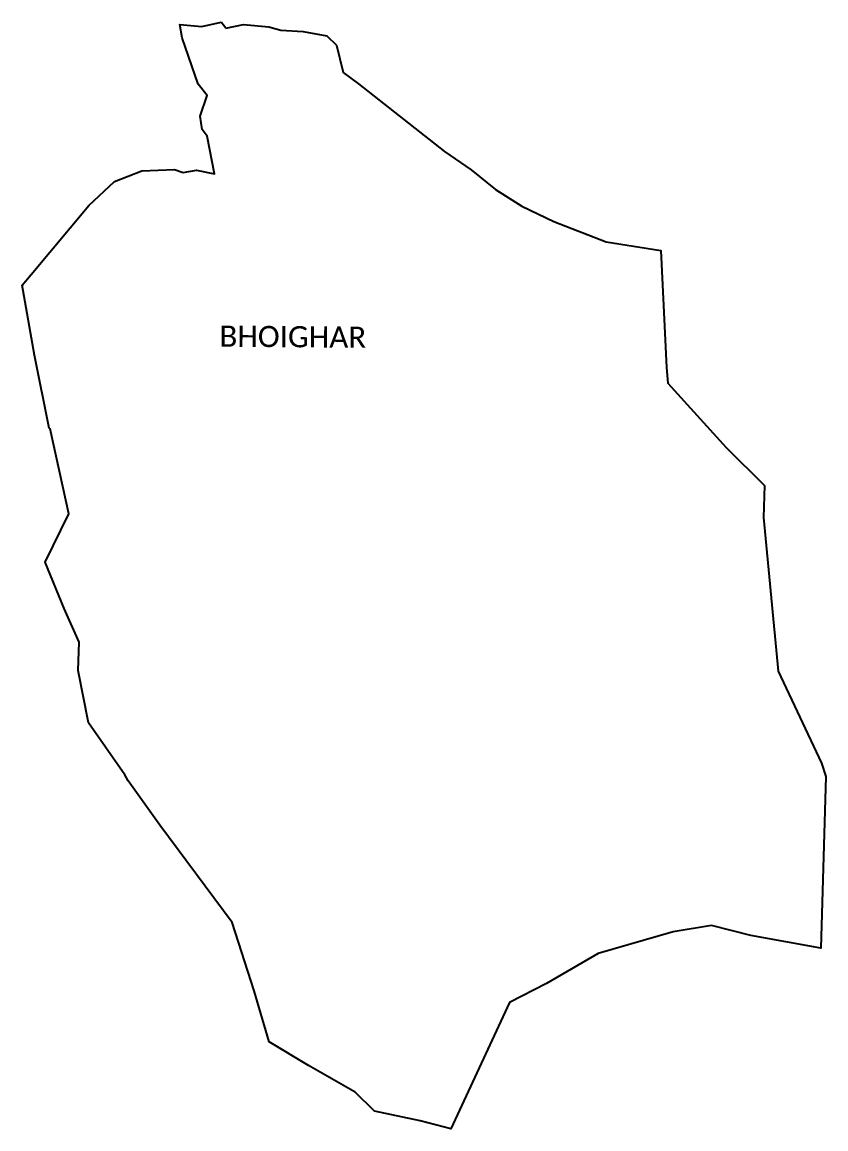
# Model space of a CAD drawing. Header units: feet. Extents: x 277441 to 282835, y 2040789 to 2045720.
# Drawn here: x 279360 to 282835, y 2040902 to 2045686 of the extents above; entities that cross this region are included whole.
import ezdxf

# ---------------------------------------------------------------- set-up
doc = ezdxf.new("R2010")
doc.units = ezdxf.units.FT
doc.header["$MEASUREMENT"] = 0
doc.layers.add('VILLAGE BOUNDRY', color=10, linetype='Continuous')
doc.layers.add('VILLAGE NAME', color=250, linetype='Continuous')

msp = doc.modelspace()

# ---------------------------------------------------------------- linework, layer by layer
at = {"color": 3}
msp.add_lwpolyline([(280240.9, 2045660.6), (280220.2, 2045686)], dxfattribs=at)
at = {"layer": 'VILLAGE BOUNDRY', "color": 3}
for points in [[(282835.2, 2042426.1, 0), (282814.1, 2041683.3, 0), (282511.3, 2041738.4, 0), (282340, 2041781, 0), (282174.5, 2041754, 0), (281851, 2041660.4, 0), (281627.1, 2041530.5, 0), (281467.2, 2041449, 0), (281214.3, 2040902.4, 0), (281081.7, 2040936.5, 0), (280883.6, 2040978.2, 0), (280800.3, 2041061.6, 0), (280598.1, 2041176.6, 0), (280428.8, 2041277.9, 0), (280363.7, 2041498.8, 0), (280269, 2041794.1, 0), (279956.2, 2042215.1, 0), (279818.3, 2042406.5, 0), (279804.6, 2042432.4, 0), (279647.2, 2042657, 0), (279603, 2042883.5, 0), (279607, 2043005.8, 0), (279542.6, 2043152.3, 0), (279460.1, 2043351.3, 0), (279561.5, 2043561.2, 0), (279480.9, 2043928.5, 0), (279476.7, 2043931.7, 0), (279413.4, 2044246.3, 0), (279360.2, 2044548.7, 0), (279399.2, 2044595, 0), (279648.2, 2044893, 0), (279760, 2044996.8, 0), (279877.2, 2045043.7, 0), (280018.5, 2045049.1, 0), (280057, 2045036, 0), (280113.6, 2045046.1, 0), (280191.9, 2045030, 0), (280159.9, 2045193.1, 0), (280138.5, 2045221.3, 0), (280129.6, 2045280.1, 0), (280159.8, 2045369.1, 0), (280122, 2045418.2, 0), (280052.1, 2045618.7, 0), (280042.6, 2045675.9, 0), (280137.9, 2045667, 0), (280220.2, 2045686, 0)], [(280240.9, 2045660.6, 0), (280317.7, 2045675.2, 0), (280427.2, 2045665.5, 0), (280479.1, 2045651.9, 0), (280575.9, 2045645.9, 0), (280677.7, 2045626.4, 0), (280719.9, 2045586.8, 0), (280748.9, 2045468.6, 0), (280814.1, 2045419.6, 0), (281186, 2045126.3, 0), (281301, 2045048.3, 0), (281406.4, 2044963.2, 0), (281521.4, 2044890.5, 0), (281659.4, 2044824.4, 0), (281885.8, 2044737, 0), (282122.3, 2044698.7, 0), (282146.4, 2044193.1, 0), (282152.5, 2044125.9, 0), (282403.5, 2043847.9, 0), (282569.2, 2043682.6, 0), (282565.5, 2043545.2, 0), (282628.4, 2042880.6, 0), (282816, 2042482.8, 0), (282835.2, 2042426.1, 0)]]:
    msp.add_polyline3d(points, dxfattribs=at)

# ---------------------------------------------------------------- texts
at = {"layer": 'VILLAGE NAME', "insert": (280213.5, 2044374.7), "char_height": 91.425, "attachment_point": 1, "rotation": 359.5442}
msp.add_mtext_dynamic_manual_height_columns('{\\fCalibri|b0|i0|c0|p34;BHOIGHAR}', width=798.716, gutter_width=457.1, heights=[0], dxfattribs=at)

doc.saveas('drawing.dxf')
